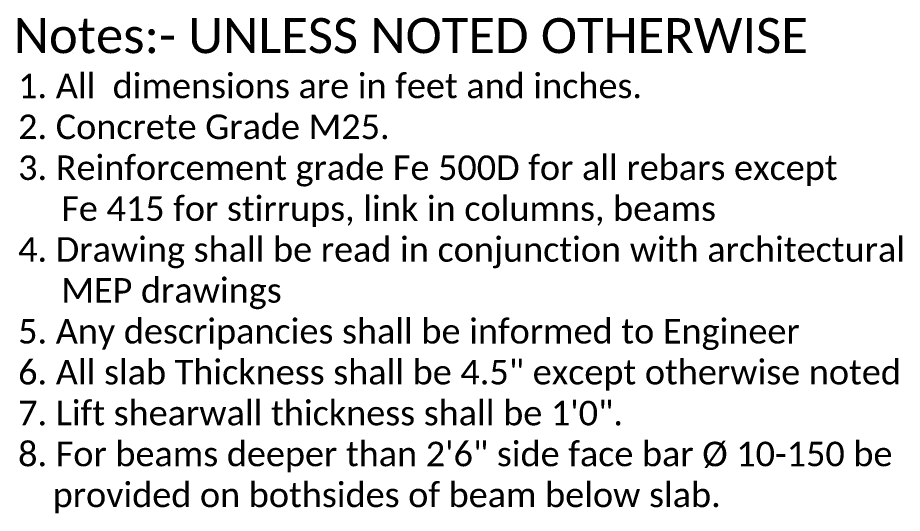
# Model space of a CAD drawing. Header units: inches. Extents: x 0 to 162649, y -36601 to -26324.
# Drawn here: x 162396.1 to 162648.8, y -35348.3 to -35206.9 of the extents above; entities that cross this region are included whole.
import ezdxf

# ---------------------------------------------------------------- set-up
doc = ezdxf.new("R2010")
doc.units = ezdxf.units.IN
doc.header["$MEASUREMENT"] = 0
doc.layers.add('OL_AR_Text', color=140, linetype='Continuous', lineweight=5)
doc.styles.add('1-8 Annotative Text', font='calibri.ttf', dxfattribs={"height": 0.125})

msp = doc.modelspace()

# ---------------------------------------------------------------- texts
at = {"layer": 'OL_AR_Text', "insert": (162394.95, -35206.97), "char_height": 10, "width": 7.638413e-317, "attachment_point": 1, "style": '1-8 Annotative Text'}
msp.add_mtext('Notes:- UNLESS NOTED OTHERWISE', dxfattribs=at)
at = {"layer": 'OL_AR_Text', "insert": (162396.2, -35222.82), "char_height": 7, "attachment_point": 1, "style": '1-8 Annotative Text'}
msp.add_mtext('1. All  dimensions are in feet and inches.\\P2. Concrete Grade M25.\\P3. Reinforcement grade Fe 500D for all rebars except\\P     Fe 415 for stirrups, link in columns, beams\\P4. Drawing shall be read in conjunction with architectural\\P     MEP drawings\\P5. Any descripancies shall be informed to Engineer\\P6. All slab Thickness shall be 4.5" except otherwise noted\\P7. Lift shearwall thickness shall be 1\'0".\\P8. For beams deeper than 2\'6" side face bar %%C 10-150 be \\P    provided on bothsides of beam below slab.', dxfattribs=at)

doc.saveas('drawing.dxf')
